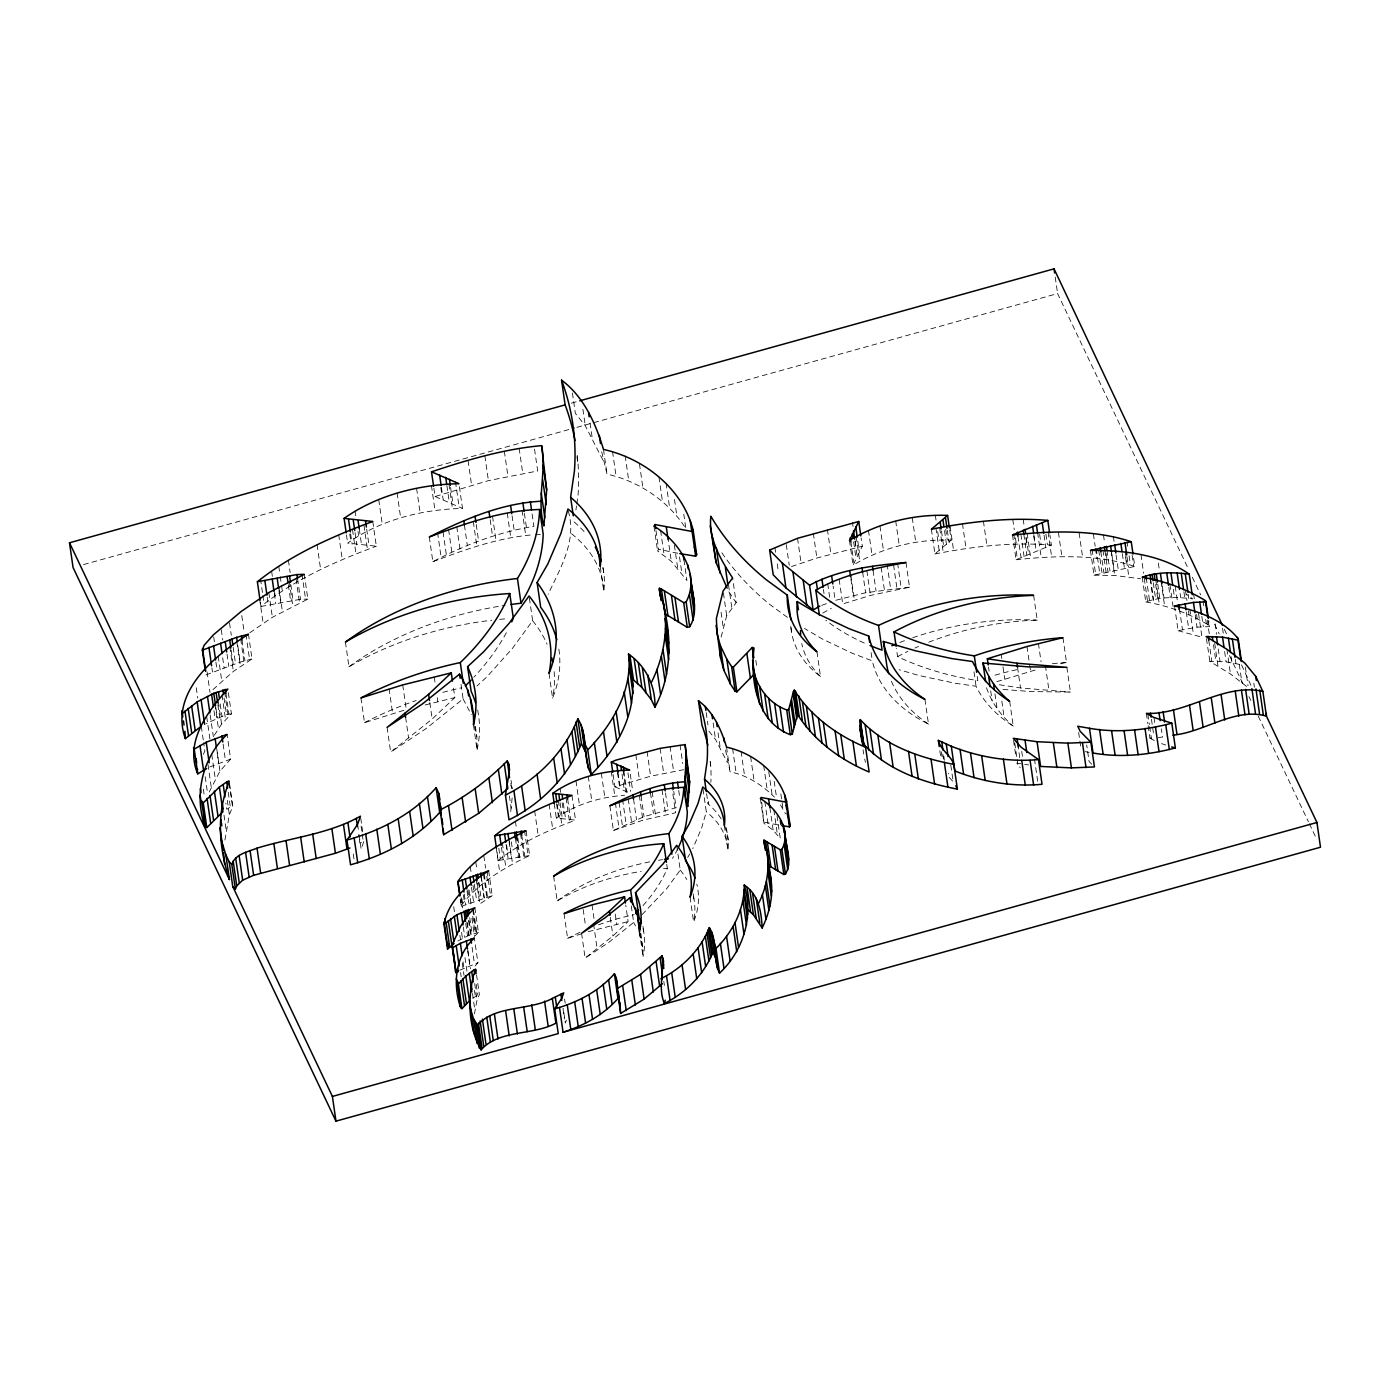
<?xml version="1.0" encoding="UTF-8"?>
<svg xmlns="http://www.w3.org/2000/svg" width="1390" height="1390" viewBox="0 0 1390 1390"><rect width="100%" height="100%" fill="white"/><g stroke="black" fill="none" stroke-linecap="round" stroke-linejoin="round"><path stroke-width="0.75" stroke-dasharray="5 3.75" d="M488.672 870.939L492.234 895.664L461.341 906.367L460.524 899.087M224.902 840.081L229.35 814.662L232.825 806.513L229.559 783.838M474.424 1013.901L477.048 1000.001L479.376 994.545L476.11 971.871M510.721 811.604L512.441 795.167M575.929 509.922L576.52 505.891M576.815 503.892L577.997 495.83A508.566 328.248 -8.2 0 0 576.92 452.688M721.149 818.936A112.069 72.332 -8.2 0 0 708.083 803.924L708.935 798.068M721.132 637.054L726.692 615.683L736.161 602.704L732.6 577.962M568.249 511.034C577.25 540.38 560.153 568.545 548.129 594.347M703.027 789.086L706.294 811.76L701.62 828.058L692.776 848.664M949.683 529.868L951.177 540.171C917.157 538.781 882.285 547.538 853.043 565.174L862.304 546.235L861.105 538M566.373 1020.156L565.348 1023.075L563.263 1008.654M209.212 792.039L219.95 771.103L230.636 759.131L227.074 734.407M203.34 754.336L204.851 751.104L203.67 742.851M461.428 905.272C478.647 882.737 504.24 867.534 529.659 855.562L526.098 830.838M687.668 857.508L689.718 853.981M214.39 735.188L221.583 724.138L231.418 713.869L227.856 689.145M683.949 559.909L686.921 580.516L671.318 561.351L657.557 550.857L658.669 549.311L655.698 528.686M776.993 815.722L780.259 838.379L773.17 830.282L763.944 823.262L761.425 799.545M529.382 598.065L532.648 620.722L512.493 648.296L487.212 676.513L476.996 686M676.687 845.328L680.249 870.071L666.748 888.54L642.128 914.568M931.37 529.225L934.931 553.967L951.177 540.171M474.876 907.74L478.438 932.464L474.511 936.339L471.54 915.732M475.05 965.998L477.917 962.801L474.355 938.059M212.965 689.614L233.381 671.387L252.024 658.947L248.463 634.222M1012.493 534.994L1016.055 559.736L1051.361 545.141L1049.884 534.837M372.763 521.476L376.342 546.218L347.656 543.108C380.721 519.738 422.247 509.348 462.505 508.427L458.943 483.685M571.968 795.41L575.529 820.135L556.313 818.067C576.016 804.011 600.584 797.061 624.614 795.236M387.098 727.37L390.66 752.112L432.186 719.047L454.843 697.589L453.053 685.218M581.559 933.35L585.12 958.092L612.955 935.939L628.124 921.553L625.743 905.064M461.028 684.488L463.096 698.909L426.018 728.638L390.66 752.112M631.286 905.967L633.666 922.439L608.82 942.368L585.12 958.092M260.347 602.339L260.938 606.457C295.062 579.213 335.598 561.265 376.342 546.218M497.029 852.261L498.211 860.497C521.076 842.236 548.233 830.23 575.529 820.135M492.234 895.664L479.741 904.004L476.179 879.279M229.142 782.987L232.408 805.644L226.744 809.31L225.858 803.125M472.774 998.055L479.376 994.545M249.766 632.78L272.388 617.299L307.868 599.09L304.306 574.365M457.866 941.03L469.021 935.244L478.438 932.464M1090.42 550.44L1093.982 575.165L1134.813 566.442L1133.319 556.139M822.776 613.077L831.289 608.368M231.418 713.869L226.448 714.512L206.241 723.512M429.302 536.992L432.863 561.716C464.486 544.949 498.471 532.075 533.899 526.358L531.814 511.937M609.845 805.8L613.407 830.525L644.039 816.642L676.113 807.712L673.733 791.24M1142.233 577.215L1145.794 601.957C1160.615 596.571 1177.278 596.901 1192.794 598.899L1186.191 594.138M459.743 970.22L477.917 962.801M205.911 674.914L240.175 662.092L252.024 658.947M433.889 488.29L435.07 496.525L488.429 480.645L537.687 470.967L534.107 446.225M613.094 774.491L614.884 786.844L650.624 776.211L683.637 769.712M209.786 766.967L230.636 759.131M821.699 605.362L831.307 601.818M432.863 561.716C465.268 549.398 498.68 537.565 533.465 534.75M613.407 830.525L642.892 820.204L675.592 812.75L672.03 788.008M791.466 566.564L816.886 558.016L862.304 546.235M905.967 562.464L909.529 587.206L870.435 595.424L842.705 603.955L839.126 579.23M360.931 697.936L364.51 722.661L404.334 710.168M564.045 913.63L567.606 938.354L580.794 934.028M996.839 681.656L1038.156 669.111M571.377 403.135L577.649 401.397M83.522 564.601L574.73 427.929M576.833 427.338L1057.599 293.568L1188.589 569.414M909.529 587.206L865.605 592.731L835.182 600.428L833.097 586.007M1174.55 605.971L1178.112 630.695L1197.016 627.151L1209.543 626.612L1208.657 620.427M588.283 931.665L628.124 921.553M425.218 704.939L454.843 697.589M1060.379 663.812L1066.53 662.404L1062.968 637.663M260.938 606.457L300.518 599.298L307.868 599.09M498.211 860.497L529.659 855.562M934.931 553.967C973.174 546.478 1012.406 541.787 1051.361 545.141M1016.055 559.736C1055.34 555.618 1097.144 554.002 1134.813 566.442M1239.654 664.42L1226.119 661.866L1209.665 661.293L1230.48 673.994L1248.324 687.755M1148.14 725.754L1149.93 738.125L1154.117 737.777M1158.322 737.447L1162.509 737.1L1161.328 728.864M535.411 534.646L541.249 534.333M1093.982 575.165L1114.693 575.477L1140.617 578.779M1066.86 667.339L1070.422 692.081L1031.224 691.577L1001.286 689.284M999.358 684.766L1020.521 687.946L1070.422 692.081M1145.794 601.957C1167.93 605.693 1189.788 613.633 1208.952 625.344L1209.543 626.612M1009.679 701.359L1013.24 726.101A173.02 111.687 -8.2 0 1 976.075 686.26L955.312 683.289L919.242 675.575L899.052 669.702M1020.747 763.701L1016.82 763.075L1020.243 767.732M1024.673 764.326L1028.617 764.952M677.834 553.272L658.669 549.311M777.966 824.948L764.691 822.202M1085.243 751.66L1089.135 752.337M1178.112 630.695L1201.968 637.193L1198.406 612.469M601.696 451.802L607.048 474.164C638.774 481.131 668.503 500.991 685.878 528.652L683.793 514.231M725.528 750.044L730.097 771.867C747.055 775.151 762.363 785.124 774.456 797.148M1161.623 743.615L1165.724 745.04M924.941 699.379L928.503 724.103A172.899 111.6 -8.2 0 1 872.312 660.841L852.487 653.37L822.394 639.053L804.41 628.419M435.07 496.525L462.505 508.427M614.884 786.844L629.583 792.908M1149.93 738.125L1156.011 741.391M787.4 617.334L770.043 604.65A426 274.959 -8.2 0 1 721.01 551.517M986.518 687.755C991.574 702.749 1001.217 715.902 1013.24 726.101M1091.758 764.222L1089.082 761.494L1086.702 745.005M602.878 460.055L585.277 425.722L575.338 413.334L572.072 390.66M708.865 731.105L715.52 739.411L727.318 762.415M780.502 804.949L785.558 813.932M728.916 591.914L736.161 602.704M633.666 922.439L635.491 925.931M463.096 698.909L471.297 714.477M1192.307 577.232L1200.665 594.851M1214.599 624.197L1219.239 633.979M1229.455 655.489L1244.328 686.799M1248.967 696.581L1250.826 700.491M1258.263 716.145L1308.424 821.785M1309.345 823.731L1316.782 839.386M510.808 785.628L512.232 788.634L511.051 780.398M1224.329 629.27L1227.109 635.143M1241.531 664.872L1251.208 685.913M639.157 932.881L642.875 947.719L643.014 956.459L639.452 931.734M474.529 726.014L476.839 736.63L477.048 749.697L473.486 724.955M864.736 759.044L865.449 762.38M1253.815 683.116L1254.406 687.233M1245.353 667.148L1248.029 685.687M1239.272 664.298L1241.948 682.837M1235.31 659.399L1235.901 663.517M1231.088 656.671L1231.974 662.856M1226.918 649.269L1230.48 673.994M1222.54 628.211L1223.426 634.396M1224.625 651.562L1226.119 661.866M1215.19 623.936L1216.684 634.24M1218.248 648.974L1220.02 661.327M1214.686 643.153L1217.953 665.827M1213.487 644.821L1215.868 661.31M1208.362 621.226L1208.952 625.344M1207.284 620.096L1209.37 634.518M1203.045 600.775L1203.931 606.961M1205.703 619.332L1206.312 623.45M1208.779 640.495L1211.75 661.119M1206.398 638.635L1209.995 662.022M1201.811 616.343L1203.306 626.647M1193.576 593.843L1194.479 600.028M1196.547 614.449L1197.138 618.567M1195.226 614.78L1197.016 627.151M1188.189 594.295L1188.798 598.412M1189.823 609.254L1193.385 633.979M1185.461 590.194L1186.938 600.497M1188.433 610.801L1189.023 614.919M1183.898 591.775L1184.784 597.943M1186.278 611.895L1188.659 628.384M1180.11 593.513L1180.701 597.63M1179.467 608.889L1182.438 629.496M1175.228 586.25L1177.608 602.739M1177.903 604.806L1178.79 610.975M1173.299 589.273L1174.498 597.509M1169.928 584.478L1173.49 609.22M1168.834 587.31L1170.311 597.613M1162.248 585.902L1164.021 598.273M1158.339 563.072L1159.538 571.307M1161.084 581.541L1164.646 606.266M1157.748 584.113L1159.833 598.534M1155.768 579.769L1159.33 604.494M1155.663 584.391L1157.748 598.829M1153.3 582.757L1155.681 599.246M1150.642 579.057L1153.613 599.663M1150.051 578.535L1153.613 603.26M1146.246 577.701L1149.808 602.426M1140.964 554.697L1143.64 573.253M1144.265 578.362L1147.532 601.036M1132.103 555.131L1133.58 565.435M1153.978 717.483L1154.864 723.669M1126.995 541.37L1127.881 547.538M1129.08 555.792L1130.261 564.027M1151.459 719.238L1153.822 735.727M1127.047 556.956L1128.524 567.259M1125.292 552.108L1128.854 576.833M1125.553 557.025L1126.456 563.211M1147.879 714.217L1149.374 724.52M1149.669 726.57L1151.459 738.941M1146.368 713.4L1147.845 723.703M1122.321 553.672L1124.406 568.093M1113.355 536.401L1114.259 542.587M1116.031 554.94L1118.272 569.518M1111.774 553.898L1114.155 570.386M1111.131 550.753L1114.693 575.477M1107.013 550.423L1109.985 571.029M1103.469 534.942L1104.65 543.195M1106.145 553.498L1107.031 559.683M1104.946 550.84L1107.917 571.464M1102.93 550.249L1106.492 574.991M1100.828 551.691L1103.799 572.315M1098.76 550.318L1102.322 575.043M1096.206 548.702L1099.768 573.427M1093.374 533.934L1095.164 546.305M1095.459 548.355L1096.936 558.658M1055.219 277.079L1057.599 293.568M1092.071 549.45L1095.633 574.174M1079.109 532.839L1082.671 557.564M1058.416 532.335L1061.977 557.06M1078.657 732.443L1080.742 746.864M1048.077 532.075L1051.639 556.817M1045.906 534.299L1047.382 544.602M1044.029 535.15L1045.801 547.521M1039.65 534.385L1041.127 544.706M1037.6 532.492L1041.162 557.216M1033.812 534.542L1036.176 551.031M1033.778 536.14L1034.959 544.394M1027.123 533.343L1030.685 558.068M1045.402 665.636L1048.964 690.361M1026.254 537.565L1028.617 554.054M1023.179 519.235L1024.378 527.488M1025.855 537.791L1026.741 543.976M1033.639 595.372L1037.218 620.114A215.624 139.174 -8.2 0 0 927.634 642.649M1023.822 534.264L1026.793 554.871M1038.399 643.327L1041.075 661.866M1020.885 534.42L1024.447 559.145M1017.949 536.227L1020.92 556.834M1012.754 519.356L1014.248 529.659M1015.43 537.895L1016.333 544.081M1013.744 533.795L1017.306 558.519M1026.984 646.506L1029.365 662.978M1029.66 665.045L1030.546 671.231M1034.473 758.975L1037.739 781.649M1017.549 667.339L1020.521 687.946M1021.737 751.382L1022.623 757.567M1017.793 744.067L1019.878 758.488M983.408 521.163L986.969 545.905M1014.752 742.92L1016.837 757.341M1017.132 759.409L1018.019 765.595M1001.217 654.464L1001.808 658.582M1002.989 666.835L1004.779 679.206M1013.553 740.401L1015.934 756.89M1001.825 701.133L1004.188 717.622M994.945 693.871L997.03 708.309M988.516 667.009L989.124 671.127M990.705 690.813L992.199 701.116M962.471 523.613L966.033 548.355M977.274 676.478L977.865 680.596A261.303 168.659 -8.2 0 1 897.593 656.636L896.394 648.4M974.008 671.822L976.075 686.26M950.065 526.063L953.627 550.788M947.32 530.355L949.109 542.726M945.739 529.26L947.216 539.563M944.505 530.702L946.59 545.123M941.447 530.928L943.827 547.417M939.727 528.096L943.306 552.82M935.296 515.099L936.182 521.285M937.677 531.588L938.858 539.824M935.922 527.905L939.188 550.579M950.812 765.264L953.193 781.753L949.144 777.288L948.553 773.153M912.24 517.723L915.802 542.447M943.81 756.108L944.401 760.243M942.768 754.127L943.671 760.313M941.291 751.695L942.472 759.93M939.814 750.67L941.013 758.905M895.681 520.885L899.26 545.61M897.575 563.037L901.137 587.761M893.544 564.827L897.106 589.568M887.098 564.184L890.66 588.908M879.957 526.011L883.519 550.735M881.121 567.207L884.7 591.932M868.455 530.302L872.017 555.044M873.076 570.456L876.048 591.063M866.874 570.699L870.435 595.424M862.634 572.124L865.605 592.731M857.821 541.301L859.315 551.622M856.171 536.575L859.732 561.299M852.47 522.397L853.06 526.515M855.145 540.936L856.032 547.121M871.113 652.588L872.312 660.841M854.989 541.214L857.074 555.635M853.634 541.891L856.014 558.38M850.871 541.805L853.842 562.429M849.481 540.449L853.043 565.174M850.802 575.165L854.364 599.907M850.889 578.918L853.269 595.407M863.068 749.87L863.659 753.988M827.38 529.364L830.942 554.106M827.71 583.644L829.795 598.065M823.419 589.447L824.009 593.582M813.306 533.291L816.886 558.016M816.938 651.788L820.5 676.53A140.112 90.437 -8.2 0 1 790.91 626.23M797.513 538.295L801.074 563.019M786.271 544.602L789.242 565.209M790.719 626.317L791.605 632.502M774.89 547.347L775.776 553.533M777.253 563.836L778.452 572.072M780.85 793.951L782.918 808.372M774.195 781.284L776.576 797.773M755.83 660.372L757.011 668.625M768.774 771.798L772.041 794.472M773.848 809.918L777.41 834.643M763.701 765.629L767.263 790.371M769.904 807.607L773.17 830.282M764.813 801.457L768.375 826.181M760.382 798.52L763.944 823.262M728.534 585.068L731.8 607.743M750.617 756.733L754.179 781.458M723.426 593.009L726.692 615.683M721.062 612.26L723.13 626.682M741.061 751.382L744.623 776.106M732.6 748.515L736.161 773.257M726.536 747.142L730.097 771.867M718.039 732.825L720.124 747.264M713.139 722.922L715.52 739.411M726.397 827.762L728.169 840.133M724.364 825.556L727.926 850.298A109.497 70.664 -8.2 0 0 706.294 811.76M706.19 712.549L707.979 724.92M674.48 499.427L676.843 515.916M710.116 761.564L710.707 765.682M679.519 556.956L681.899 573.445M666.088 483.164L669.65 507.906M674.393 545.21L677.66 567.867M706.589 793.62L708.083 803.924M667.756 536.61L671.318 561.351M658.947 477.048L662.509 501.773M660.597 530.511L664.159 555.236M653.995 526.132L657.557 550.857M639.435 463.756L642.997 488.481M680.058 744.988L682.733 763.544M678.72 790.354L679.606 796.522M693.245 893.961L694.131 900.147M670.032 746.395L673.594 771.137M690.066 897.193L693.627 921.935A138.288 89.255 -8.2 0 0 696.842 884.162M625.153 455.764L628.714 480.488M660.111 748.341L663.673 773.066M665.497 792.926L667.878 809.414M662.057 789.798L665.619 814.523M612.521 451.507L616.083 476.231M666.731 864.285L667.322 868.403A209.004 134.9 -8.2 0 1 642.684 905.933M603.486 449.439L607.048 474.164M647.062 751.469L650.624 776.211M652.188 791.9L655.75 816.625M650.433 792.821L653.404 813.445M590.055 423.012L592.14 437.433M635.821 754.614L639.383 779.338M641.085 796.036L644.039 816.642M639.331 795.48L642.892 820.204M582.897 409.233L585.277 425.722M663.795 981.323L664.385 985.44M602.965 567.798L604.164 576.051M630.295 774.213L632.659 790.702M600.237 566.495L603.799 591.219A167.269 107.968 -8.2 0 0 602.913 567.537M633.562 799.128L636.516 819.735M627.95 772.84L630.626 791.379M628.245 798.937L631.807 823.662M623.919 771.207L626.89 791.814M622.998 770.338L626.264 793.012M576.92 456.684L578.101 464.92M622.025 774.074L624.388 790.562M642.962 926.418L643.848 932.603M622.564 799.424L626.125 824.166M617.942 772.475L620.322 788.964M617.525 772.562L619.315 784.916M640.79 933.281L642.875 947.719M640.112 933.003L641.016 939.188M619.036 802.36L622.598 827.102M611.253 771.328L614.814 796.07M615.37 802.847L618.932 827.589M601.331 773.222L604.893 797.947M615.249 914.081L616.743 924.385M610.279 917.383L612.955 935.939M588.248 776.263L591.81 800.988M575.964 780.832L579.526 805.557M592.018 904.89L594.103 919.329M593.565 923.864L597.127 948.606M519.148 448.345L522.709 473.069M567.676 799.128L570.647 819.735M549.033 673.42L552.595 698.145A206.415 133.232 -8.2 0 0 558.276 645.846M583.192 909.494L585.555 925.983M566.077 797.999L569.639 822.724M524.395 513.257L526.462 527.679M522.119 510.443L525.681 535.185M563.315 803.125L565.678 819.614M560.066 788.286L560.674 792.404M562.151 802.708L563.645 813.011M560.083 802.812L562.446 819.301M558.38 800.814L561.942 825.538M557.216 804.393L559.301 818.814M556.556 803.768L558.328 816.139M504.344 451.229L507.906 475.953M554.228 803.629L556.313 818.067M512.076 515.777L514.161 530.198M507.246 513.101L510.808 537.843M549.137 804.184L552.699 828.927M553.637 876.169L557.199 900.911A172.464 111.322 -8.2 0 1 641.138 871.374M564.601 999.028L565.191 1003.163M484.867 455.92L488.429 480.645M492.512 516.246L496.074 540.971M534.646 810.926L538.208 835.651M562.985 1008.723L564.479 1019.026M490.184 519.721L492.564 536.21M524.516 830.595L528.078 855.319M468.065 460.594L471.627 485.319M521.754 835.095L524.725 855.701M476.231 524.516L478.594 541.005M520.555 833.774L524.117 858.516M473.312 521.58L476.874 546.305M510.895 783.23L511.798 789.416M515.429 821.351L516.611 829.587M517.81 837.84L518.991 846.076M516.837 836.189L519.808 856.813M516.02 835.581L519.582 860.306M509.383 795.949L511.173 808.32M515.464 838.483L518.14 857.022M511.346 841.871L512.528 850.107M464.399 525.003L467.37 545.61M509.018 839.178L512.58 863.902M509.105 841.662L511.485 858.151M455.451 481.635L459.013 506.377M506.586 845.346L507.767 853.599M506.082 844.286L508.149 858.707M456.771 526.741L460.333 551.482M502.329 843.035L505.891 867.76M450.603 487.456L452.984 503.945M448.953 484.068L452.514 508.792M501.443 847.414L503.232 859.784M446.885 485.579L449.265 502.068M498.819 848.3L500.296 858.62M477.726 709.96L478.316 714.078A206.554 133.318 -8.2 0 1 477.048 749.697M496.143 847.257L499.705 871.982M448.588 529.555L451.854 552.212M441.394 487.317L443.184 499.688M475.363 726.31L476.839 736.63M440.804 487.473L441.69 493.659M443.045 531.866L446.607 556.608M431.421 485.544L434.983 510.286M487.004 870.974L490.566 895.716M437.555 532.596L441.117 557.321M483.79 855.701L485.579 868.072M486.761 876.308L487.351 880.443M484.241 874.206L487.508 896.88M483.477 874.136L487.039 898.878M481.322 877.159L484.293 897.784M480.87 875.752L484.432 900.477M478.82 882.389L481.201 898.878M475.78 861.991L476.978 870.227M478.751 882.598L479.359 886.716M477.274 882.945L479.654 899.417M474.285 884.179L476.666 900.668M416.583 488.359L420.162 513.084M470.272 866.578L471.158 872.764M472.947 885.117L473.834 891.303M471.471 887.324L473.556 901.763M473.486 909.911L476.753 932.586M472.739 909.599L476.301 934.341M469.003 889.791L471.088 904.212M472.722 916.41L475.102 932.898M467.857 889.895L468.743 896.081M467.057 890.921L468.847 903.292M469.733 917.643L472.114 934.132M434.271 677.069L435.47 685.322M437.242 697.676L437.833 701.811M469.177 920.806L471.557 937.294M468.482 920.267L470.567 934.688M472.079 947.268L474.459 963.756M464.26 894.1L465.754 904.404M463.409 894.917L464.295 901.102M476.214 984.363L477.691 994.667M467.231 922.873L469.021 935.244M466.814 921.918L468.882 936.339M474.685 983.512L477.048 1000.001M465.754 923.516L467.544 935.887M461.932 898.982L462.522 903.1M461.132 897.558L462.627 907.861M474.407 990.236L475.31 996.404M467.787 950.204L470.463 968.743M460.455 900.181L461.341 906.367M467.805 951.09L469.889 965.529M463.304 927.06L464.851 937.503M472.478 993.45L474.859 1009.939M429.805 702.558L432.186 719.047M461.584 932.429L462.488 938.615M464.972 957.606L467.057 972.044M397.071 492.911L400.633 517.636M459.899 935.331L460.49 939.449M463.044 961.863L463.947 968.048M462.245 963.027L464.017 975.38M453.696 906.749L454.582 912.935M460.559 972.6L461.167 976.736M378.74 499.722L382.302 524.464M402.718 684.905L406.28 709.63M405.619 717.344L408.591 737.951M366.682 529.121L369.062 545.61M389.078 688.693L392.64 713.435M363.971 525.351L367.551 550.075M359.263 528.947L361.643 545.436M355.023 510.842L355.91 517.028M357.995 531.449L358.585 535.584M355.041 532.596L356.813 544.967M352.487 529.555L356.048 554.28M350.628 533.934L352.104 544.237M349.776 534.073L350.68 540.241M346.475 534.872L347.656 543.108M338.691 534.594L342.253 559.319M345.415 642.041L348.977 666.766A257.411 166.14 -8.2 0 1 491.799 620.218M360.757 818.241L362.825 832.662M361.07 826.06L361.956 832.245M362.251 834.313L363.45 842.549M357.578 824.374L358.759 832.627M359.072 834.678L361.139 849.116L364.024 840.915L359.836 843.052L358.655 834.817M317.059 544.637L320.638 569.379M353.269 854.016L354.155 860.202M301.96 574L305.522 598.725M297.547 578.692L300.518 599.298M296.053 578.761L299.615 603.486M288.39 560.205L290.163 572.558M290.805 584.46L293.168 600.949M289.259 581.437L292.821 606.162M288.303 584.773L290.684 601.262M278.747 566.216L279.929 574.452M280.224 576.52L282.309 590.941M278.817 586.806L282.379 611.53M278.973 590.576L280.745 602.947M271.641 571.412L272.527 577.597M274.612 592.036L275.203 596.154M274.299 593.478L275.776 603.781M268.826 592.574L272.388 617.299M267.228 597.144L268.426 605.38M260.486 578.9L262.571 593.339M262.866 595.389L264.048 603.642M259.617 598.882L263.179 623.606M245.96 634.274L249.522 659.016M241.773 615.596L244.154 632.085M241.999 640.147L244.97 660.754M240.696 639L244.258 663.725M237.794 645.603L240.175 662.092M236.821 641.398L240.383 666.123M233.172 647.236L235.553 663.725M229.524 622.911L231.296 635.282M231.157 650.12L233.242 664.559M229.819 646.645L233.381 671.387M227.004 654.047L228.777 666.418M221.288 629.757L222.782 640.06M222.661 657.731L224.138 668.034M225.945 693.436L228.916 714.043M224.659 691.925L228.238 716.649M218.213 656.202L221.775 680.944M224.068 698.023L226.448 714.512M213.695 636.898L214.581 643.084M222 694.913L225.58 719.655M215.902 662.074L217.101 670.327M220.193 704L221.983 716.354M218.317 701.481L221.583 724.138M217.883 704.817L219.672 717.188M223.112 744.084L225.475 760.573M211.888 667.878L212.496 671.995M228.238 792.283L230.306 806.704M215.884 707.701L217.361 718.005M214.929 704.139L218.508 728.881M227.282 800.24L229.35 814.662M213.973 710.742L215.155 718.978M207.058 671.909L210.029 692.515M216.684 748.428L219.95 771.103M217.188 752.911L218.664 763.214M210.168 714.999L213.365 736.752M223.998 815.079L226.084 829.5M206.71 716.754L209.977 739.428M211.749 754.353L215.311 779.078M207.979 764.483L211.245 787.157M196.251 687.702L197.727 698.006M201.289 726.362L203.374 740.783M205.181 776.767L207.562 793.256M203.34 789.103L204.226 795.289M928.503 724.103A176.165 113.702 -8.2 0 1 890.625 679.276M820.5 676.53A136.898 88.352 -8.2 0 1 801.752 643.553M864.267 643.031A234.736 151.51 -8.2 0 1 825.851 620.288M899.834 642.475A219.342 141.572 -8.2 0 1 905.324 640.39M912.744 637.732A219.342 141.572 -8.2 0 1 1037.218 620.114M897.593 656.636A215.624 139.174 -8.2 0 1 907.861 651.371M914.915 648.053A215.624 139.174 -8.2 0 1 918.512 646.454M994.962 675.193A230.427 148.73 -8.2 0 1 1020.382 668.903M1052.404 663.725A230.427 148.73 -8.2 0 1 1066.53 662.404M574.174 521.997A167.269 107.968 -8.2 0 1 586.146 533.968M571.516 533.708A163.412 105.484 -8.2 0 1 597.735 566.182M598.603 568.18A163.412 105.484 -8.2 0 1 603.799 591.219M554.124 671.631A210.307 135.734 -8.2 0 1 552.595 698.145M532.648 620.722A210.307 135.734 -8.2 0 1 547.052 644.196M364.51 722.661A275.081 177.555 -8.2 0 1 416.149 700.525M442.802 692.376A275.081 177.555 -8.2 0 1 461.741 687.755M506.36 632.693A311.933 201.341 -8.2 0 1 473.868 677.191M499.636 619.367A257.411 166.14 -8.2 0 1 507.454 618.672M348.977 666.766A261.841 169.007 -8.2 0 1 505.057 605.328M693.454 896.602A140.894 90.941 -8.2 0 1 693.627 921.935M680.249 870.071A140.894 90.941 -8.2 0 1 686.782 879.54M643.049 928.728A138.392 89.325 -8.2 0 1 643.014 956.459M710.377 761.581A340.741 219.933 -8.2 0 1 710.881 782.222M724.885 826.372A112.069 72.332 -8.2 0 1 727.926 850.298M567.606 938.354A184.314 118.967 -8.2 0 1 579.943 932.343M598.551 924.802A184.314 118.967 -8.2 0 1 634.17 914.672M663.569 868.68A172.464 111.322 -8.2 0 1 667.322 868.403M557.199 900.911A175.435 113.233 -8.2 0 1 652.466 861.331M658.443 860.271A175.435 113.233 -8.2 0 1 662.439 859.645M677.712 848.89A187.754 121.191 -8.2 0 1 672.465 858.342"/><path stroke-width="1.5" d="M861.887 741.617L860.097 729.264L860.271 719.655C884.196 745.613 919.919 757.898 953.818 764.396L957.38 789.12C923.481 782.639 887.758 770.355 863.833 744.38L860.271 719.655M660.094 596.084L659.399 588.265L661.432 589.047L664.993 613.772L687.286 627.376L689.683 626.716L686.121 601.974C701.203 573.601 678.355 540.901 653.995 526.132L655.107 524.569L692.098 531.484L693.089 529.885C682.438 488.411 644.074 458.474 603.486 449.439C595.754 423.585 583.817 396.671 561.56 380.148A508.566 328.248 -8.2 0 1 574.418 471.106L570.612 497.272L573.288 515.829M689.683 626.716C699.691 610.905 691.282 591.219 690.257 574.279M767.575 864.875L783.873 874.519L785.472 874.067L781.91 849.342C792.022 830.334 776.697 808.407 760.382 798.52L761.129 797.478L785.906 802.1L786.566 801.04C779.443 773.257 753.745 753.189 726.536 747.142C721.358 729.802 713.365 711.784 698.44 700.716A340.741 219.933 -8.2 0 1 707.076 761.651L704.522 779.182L706.294 791.553M785.472 874.067C793.151 860.81 784.881 844.755 784.69 830.786M541.631 445.634L546.67 489.853L543.89 526.011C536.401 499.427 546.67 472.513 541.631 445.634C503.962 448.987 467.179 459.951 431.508 471.801L433.593 486.222M685.096 744.588L689.649 782.379L687.789 806.6C681.361 786.08 688.085 765.369 685.096 744.588L660.111 748.341L615.753 760.191L611.322 762.12L612.799 772.423M654.916 707.18L651.337 699.639L641.867 687.442L632.103 678.754C636.516 714.721 615.683 749.697 591.289 774.595L587.727 749.87C612.121 724.972 632.954 689.996 628.541 654.03C645.933 666.279 655.593 685.861 654.916 707.18C674.133 671.057 671.561 627.689 659.19 589.899M744.258 885.048C754.04 916.392 743.146 951.021 719.551 973.156L715.989 948.432C732.895 931.891 744.519 908.973 744.258 885.048C758.836 894.552 761.303 911.962 762.172 927.981C770.494 910.867 774.751 890.486 769.243 871.93M221.045 839.16L225.84 854.798L229.419 879.54C218.925 848.282 216.11 812.681 229.263 781.788L228.846 780.919L226.744 781.979L219.394 787.035L222.956 811.76L206.815 827.623L204.434 824.809C193.992 793.151 203.027 757.22 227.074 734.407L206.224 742.243L194.218 749.123L197.78 773.848L206.658 768.601M225.84 854.798L229.194 861.852L232.756 886.577L332.401 1096.432L558.241 1033.587L554.68 1008.862L561.786 998.35L563.715 992.86L552.334 998.437L555.896 1023.162C533.152 1035.585 498.68 1029.625 481.079 1049.902C468.395 1028.2 467.648 999.48 473.486 975.259C480.523 962.766 469.229 974.043 465.841 976.041L469.403 1000.783L461.949 1008.688L460.351 1006.794C452.584 983.303 455.468 955.382 474.355 938.059L460.368 943.323L452.341 947.928L455.903 972.652L458.457 971.037M459.951 1000.626L460.351 1006.794M754.475 673.785L736.909 691.855L735.154 691.247L730.41 684.036L723.825 670.136L720.263 645.412L717.101 633.51L716.371 618.533L723.13 590.941L732.6 577.962C720.802 559.788 708.327 538.712 710.829 516.211A426 274.959 -8.2 0 0 766.481 579.908L787.313 595.146A140.112 90.437 -8.2 0 0 816.938 651.788A136.898 88.352 -8.2 0 1 797.252 601.575L818.832 614.328L848.925 628.628L868.75 636.099A172.899 111.6 -8.2 0 0 924.941 699.379A176.165 113.702 -8.2 0 1 883.362 641.45L915.68 650.85L951.733 658.565L972.514 661.518A173.02 111.687 -8.2 0 0 1009.679 701.359C997.638 691.16 988.012 678.025 982.956 663.013L1027.662 666.835L1066.86 667.339L1016.959 663.221L987.334 658.756L988.221 664.941M794.246 690.135L797.808 714.86C814.384 740.992 840.724 760.052 869.15 772.023L865.588 747.299C837.162 735.327 810.822 716.25 794.246 690.135L793.481 691.473L797.043 716.197L792.3 734.111L790.284 734.684C756.49 722.105 750.044 679.432 754.058 648.018L752.251 647.462L733.347 667.13L736.909 691.855M197.78 773.848L197.067 772.336C185.096 740.87 207.961 710.985 227.856 689.145L213.799 693.28L197.154 701.915L200.716 726.64L185.339 738.646C169.128 692.811 214.13 655.854 248.463 634.222L236.613 637.367L202.349 650.19L205.32 670.797M185.339 738.646L184.922 731.244M454.13 943.549L447.563 949.075L444.001 924.333C448.171 900.511 469.073 883.136 488.672 870.939L457.779 881.642L459.864 896.064M447.563 949.075L448.431 943.549M651.354 682.438C663.517 658.321 668.416 630.643 663.742 603.938M758.61 903.257C768.653 883.936 770.911 860.636 764.014 840.151L780.294 849.794L781.91 849.342M202.349 650.19L204.104 645.308L213.4 634.83L241.182 611.478L268.826 592.574L304.306 574.365L296.956 574.574L257.376 581.732L260.052 600.272M457.779 881.642C473.521 858.03 500.748 843.122 526.098 830.838L494.649 835.772L496.439 848.143M792.3 734.111L788.738 709.386L793.481 691.473M504.275 763.77L507.836 788.512L478.699 813.341L443.653 834.712L440.091 809.97C464.886 797.339 487.716 780.746 507.246 760.886L508.671 763.909L508.966 773.691L505.439 795.115L509.001 819.839C541.005 804.028 568.006 776.767 581.402 743.511L577.84 718.786C564.444 752.025 537.443 779.303 505.439 795.115M660.841 978.734C682.299 968.135 700.386 949.874 709.352 927.599L712.931 952.324C703.948 974.598 685.861 992.877 664.42 1003.476C657.626 987.699 664.559 971.384 662.057 955.816L640.547 974.39L617.073 988.69L620.635 1013.432L644.109 999.115L662.3 983.755M197.067 772.336L197.571 769.035M455.903 972.652L452.202 944.696L460.698 926.244L468.291 914.62L474.876 907.74L456.928 914.724L444.001 924.333M455.416 971.645L455.764 969.438M1208.362 618.376L1205.981 601.887L1193.454 602.409L1174.55 605.971C1197.728 610.714 1223.044 619.714 1238.195 638.757L1237.969 640.147L1222.54 637.141L1206.103 636.568L1226.918 649.269L1244.762 663.03L1255.726 676.374L1262.867 691.403L1266.429 716.128L1316.938 822.48L1320.5 847.222L335.963 1121.157L73.062 567.52L69.5 542.778L565.122 404.872L561.56 380.148M664.42 1003.476L665.254 1000.157M819.805 606.092L813.133 609.984L785.941 587.901L773.205 574.782L769.643 550.058L797.513 538.295L858.742 521.511L849.481 540.449C878.706 522.796 913.595 514.057 947.598 515.429L949.387 527.8M232.756 886.577L235.379 889.148L231.8 864.424C235.379 853.894 247.959 851.879 257.028 848.161C291.413 837.527 328.7 834.139 360.444 816.173L357.578 824.374L346.979 840.064L350.541 864.789C384.144 855.406 416.34 838.917 439.674 812.438L436.113 787.696C412.778 814.193 380.582 830.664 346.979 840.064M235.379 889.148L236.752 885.882L242.659 880.165L253.623 875.318L335.424 853.269L349.985 847.987M481.079 1049.902L477.517 1025.177C495.118 1004.901 529.573 1010.86 552.334 998.437M797.043 716.197L797.808 714.86M452.462 681.1L451.264 672.864L428.624 694.322L387.098 727.37L422.456 703.913L459.534 674.185C468.986 689.284 474.372 707.058 473.486 724.955A206.554 133.318 -8.2 0 0 467.596 666.696L483.651 651.788L508.914 623.571L529.069 595.997A210.307 135.734 -8.2 0 1 549.033 673.42A206.415 133.232 -8.2 0 0 537.113 582.532L547.764 564.079L560.969 533.308L567.954 508.983A163.412 105.484 -8.2 0 1 600.237 566.495A167.269 107.968 -8.2 0 0 570.612 497.272M625.448 903.014L624.562 896.828L609.393 911.215L581.559 933.35L605.258 917.643L630.104 897.714L637.454 914.446L639.452 931.734A138.392 89.325 -8.2 0 0 635.508 892.693L663.186 863.798L676.687 845.328A140.894 90.941 -8.2 0 1 690.066 897.193A138.288 89.255 -8.2 0 0 682.073 836.311L689.214 823.94L698.058 803.333L702.732 787.035A109.497 70.664 -8.2 0 1 724.364 825.556A112.069 72.332 -8.2 0 0 704.522 779.182M679.814 553.602L695.66 556.209L696.651 554.627L693.089 529.885M781.805 825.573L789.468 826.841L790.145 825.764L786.566 801.04M1049.589 532.77L1047.799 520.399C1008.845 517.063 969.612 521.754 931.37 529.225L947.598 515.429M206.815 827.623L203.253 802.899L219.394 787.035M461.949 1008.688L458.387 983.946L465.841 976.041M554.68 1008.862C577.197 1002.555 598.76 991.522 614.397 973.765L616.326 977.813L617.073 988.69M559.51 1007.507L563.072 1032.249C583.8 1025.594 603.451 1015.03 617.959 998.506L614.397 973.765M346.18 532.804L344.094 518.383C377.159 495.014 418.685 484.606 458.943 483.685L431.508 471.801M554.228 803.629L552.751 793.325C574.904 777.67 602.721 770.703 629.705 770.095L611.322 762.12M257.376 581.732C291.5 554.471 332.036 536.54 372.763 521.476L344.094 518.383M494.649 835.772C517.514 817.511 544.672 805.488 571.968 795.41L552.751 793.325M181.777 713.921L197.154 701.915M769.643 550.058L782.379 563.176L809.571 585.242C838.9 569.414 873.215 565.504 905.967 562.464C875.161 568.371 843.226 574.209 815.808 590.229L819.37 614.971M1047.799 520.399L1012.493 534.994C1051.778 530.893 1093.582 529.26 1131.234 541.7L1133.024 554.071M540.328 501.269C501.147 503.423 463.913 519.426 429.302 536.992C464.712 523.578 501.39 510.547 539.615 509.487L543.195 534.229A280.241 180.874 -8.2 0 1 521.007 603.225A261.841 169.007 -8.2 0 0 511.034 604.476M684.228 781.858C657.974 783.317 633.023 794.038 609.845 805.8C633.562 796.818 658.148 788.078 683.758 787.383L687.32 812.107A187.754 121.191 -8.2 0 1 678.615 846.979M1192.203 594.764L1189.232 574.157C1173.716 572.176 1157.053 571.846 1142.233 577.215C1164.368 580.951 1186.226 588.908 1205.391 600.619L1205.981 601.887M939.223 746.552L938.337 740.366L951.281 746.239L954.843 770.964C982.313 781.892 1012.528 787.001 1042.031 784.29L1038.469 759.566L1021.146 747.264L1013.258 738.333L1037.044 741.721L1040.606 766.446L1071.429 767.888L1094.434 766.933L1090.872 742.208L1080.169 731.314L1077.771 726.258L1089.482 728.291L1093.044 753.015C1120.444 757.898 1148.627 755.031 1175.367 747.924L1171.805 723.182L1153.978 717.483L1146.368 713.4C1186.4 714.912 1223.6 682.473 1262.867 691.403M1172.865 735.171C1203.948 732.374 1234.963 707.058 1266.429 716.128L1266.307 713.4M987.334 658.756L1026.984 646.506L1062.968 637.663A230.427 148.73 -8.2 0 0 974.303 655.872A261.303 168.659 -8.2 0 1 894.031 631.911L896.098 646.333M579.734 400.807L1054.037 268.843L1222.47 625.361M661.432 589.047L683.724 602.652L686.121 601.974M1131.234 541.7L1090.42 550.44C1124.232 550.162 1160.911 554.367 1189.232 574.157M753.102 667.217C755.726 685.982 768.74 703.462 786.723 709.943L788.738 709.386M1089.482 728.291C1116.882 733.155 1145.065 730.289 1171.805 723.182M563.072 1032.249L1316.938 822.48M451.264 672.864L402.718 684.905L360.931 697.936A275.081 177.555 -8.2 0 1 460.299 662.561A311.933 201.341 -8.2 0 0 509.765 593.53L513.327 618.255A311.933 201.341 -8.2 0 1 511.728 621.886M624.562 896.828L592.018 904.89L564.045 913.63A184.314 118.967 -8.2 0 1 630.608 889.93A209.004 134.9 -8.2 0 0 663.76 843.678L666.436 862.234M951.281 746.239C978.751 757.15 1008.966 762.276 1038.469 759.566M1037.044 741.721L1067.868 743.146L1090.872 742.208M1171.666 746.934L1175.367 747.924M720.263 645.412L726.848 659.294L731.592 666.522L733.347 667.13M456.268 978.838L458.387 983.946M200.073 795.254L200.872 800.067L203.253 802.899M746.899 908.938L753.432 914.759L762.172 927.981M470.307 1008.254L473.521 1018.731L477.517 1025.177M229.194 861.852L231.8 864.424M709.352 927.599C717.692 941.204 712.445 959.152 719.551 973.156M712.931 952.324L715.833 958.37L717.622 969.108M577.84 718.786C588.648 735.345 582.149 757.481 591.289 774.595M581.402 743.511L585.746 752.529L588.422 768.566M953.818 764.396C950.656 755.1 940.613 750.166 938.337 740.366M955.781 785.75L957.38 789.12M865.588 747.299L862.599 740.992L860.097 729.264M710.203 525.837L716.093 562.62L727.109 588.126M715.989 948.432L713.087 937.92M587.727 749.87L584.86 743.841L583.4 734.198M617.959 998.506L619.245 1001.2M436.113 787.696L438.979 793.725L439.865 799.91M439.674 812.438L441.099 815.443M451.854 946.903L452.341 947.928M193.505 747.611L194.218 749.123M69.5 542.778L229.419 879.54M788.686 821.056L790.145 825.764M694.34 547.104L696.651 554.627M788.252 855.51L785.906 845.068M691.734 591.462L693.818 599.02M716.111 625.396L720.663 658.252L723.825 670.136M203.652 819.978L204.434 824.809M667.322 628.662L668.243 635.108M1259.705 689.874L1263.267 714.599M1255.726 676.374L1256.334 680.492M1255.952 688.953L1259.514 713.678M1251.886 688.623L1255.448 713.365M1245.596 689.388L1249.158 714.113M1238.195 638.757L1241.461 661.432M1237.517 637.35L1240.94 660.754M1241.426 690.031L1244.988 714.773M1232.339 638.792L1234.998 657.331M1228.413 638.132L1230.498 652.553M1235.258 691.351L1238.82 716.076M1222.54 637.141L1224.034 647.445M1216.458 636.603L1217.657 644.838M1221.185 695.261L1224.746 720.003M1212.306 636.585L1212.897 640.703M1205.391 600.619L1207.771 617.108M1208.188 636.377L1208.779 640.495M1199.744 601.922L1201.516 614.276M1211.35 698.458L1214.912 723.182M1193.454 602.409L1194.931 612.712M1185.236 573.688L1187.894 592.244M1181.222 573.219L1183.602 589.707M1199.535 702.28L1203.097 727.022M1185.097 603.66L1185.983 609.828M1177.139 572.906L1179.519 589.395M1178.876 604.772L1179.467 608.889M1170.936 572.784L1172.708 585.138M1189.493 705.077L1193.054 729.82M1166.749 572.889L1168.538 585.26M1160.459 573.531L1161.953 583.835M1156.272 573.809L1157.453 582.045M1154.169 574.087L1155.073 580.273M1173.403 709.56L1176.965 734.285M1152.119 574.504L1153.005 580.69M1150.051 574.939L1150.642 579.057M1145.881 575.582L1146.472 579.699M1165.776 724.868L1169.338 749.592M1163.117 711.75L1164.611 722.053M1158.947 712.375L1160.146 720.611M1155.455 726.953L1159.017 751.677M1150.555 713.053L1151.146 717.17M1124.962 542.534L1126.751 554.905M1120.844 543.368L1122.025 551.604M1145.013 728.447L1148.574 753.189M1114.71 544.793L1115.892 553.029M1110.593 545.662L1111.479 551.847M1134.57 729.941L1138.132 754.683M1106.423 546.305L1107.013 550.423M1104.355 546.722L1104.946 550.84M1100.237 547.573L1100.828 551.691M1124.076 730.723L1127.638 755.465M1054.037 268.843L1054.628 272.961M1111.583 730.758L1115.162 755.482M1099.525 729.42L1103.104 754.145M1082.48 742.903L1086.042 767.645M1042.239 522.796L1043.734 533.1M1036.401 524.795L1037.583 533.048M1067.868 743.146L1071.429 767.888M1032.614 526.306L1033.517 532.492M1025.056 529.312L1025.646 533.43M1023.231 530.129L1023.822 534.264M1053.359 742.92L1056.921 767.645M1017.358 532.109L1017.949 536.227M1016.959 663.221L1017.549 667.339M1030.077 760.382L1033.639 785.107M1025.056 740.227L1026.828 752.581M1021.737 760.452L1025.299 785.176M1017.185 738.959L1018.366 747.212M993.468 683.567L994.354 689.753M1003.389 759.079L1006.951 783.804M988.638 676.391L990.114 686.695M982.956 663.013L985.632 681.569M974.303 655.872L976.683 672.36M981.653 755.847L985.215 780.572M945.53 517.984L947.024 528.287M943.028 520.399L943.914 526.584M940.265 522.692L941.152 528.86M970.498 752.963L974.06 777.688M960.021 749.297L963.583 774.022M946.295 744.136L948.067 756.507M941.725 741.687L942.924 749.94M944.331 762.276L947.893 787.001M931.039 759.322L934.601 784.047M914.811 754.353L918.373 779.095M908.487 751.278L912.048 776.02M872.486 566.338L873.076 570.456M883.362 641.45L886.924 666.175A176.165 113.702 -8.2 0 0 888.731 673.716M815.808 590.229A234.736 151.51 -8.2 0 0 878.532 625.413L882.094 650.155A234.736 151.51 -8.2 0 1 870.071 645.533M858.742 521.511L860.81 535.932M889.53 742.052L893.092 766.776M862.043 567.989L862.634 572.124M855.754 526.88L857.23 537.183M868.75 636.099L869.636 642.284M853.512 530.911L854.694 539.146M852.452 533.656L853.043 537.774M850.28 537.687L850.871 541.805M877.872 735.136L881.434 759.878M849.707 570.664L850.593 576.85M869.949 729.403L873.511 754.145M865.188 725.285L868.767 750.027M860.254 721.028L863.52 743.702M860.167 725.146L863.19 745.11M861.174 734.32L862.651 744.623M831.62 575.703L832.801 583.939M852.834 741.252L856.396 765.977M821.942 579.144L823.123 587.397M840.741 734.65L844.321 759.374M816.243 581.368L817.424 589.603M835.077 731.071L838.639 755.812M809.571 585.242L813.133 609.984M803.194 580.342L806.773 605.067M823.314 722.418L826.876 747.142M818.467 718.352L822.029 743.077M793.012 572.471L796.574 597.214M797.252 601.575L798.433 609.81M811.882 711.889L815.443 736.613M806.391 706.502L809.953 731.244M787.313 595.146L790.875 619.888M802.464 701.985L806.026 726.727M782.379 563.176L785.941 587.901M798.798 695.886L802.36 720.611M795.532 691.108L799.094 715.833M793.221 694.236L796.783 718.96M791.588 699.743L795.149 724.468M790.771 702.506L794.333 727.231M786.723 709.943L790.284 734.684M779.999 707.215L783.56 731.957M774.612 703.479L778.174 728.204M785.906 802.1L789.468 826.841M784.638 794.75L785.524 800.935M786.115 805.053L786.723 809.171M787.313 813.306L787.904 817.424M768.74 698.284L772.301 723.009M785.107 835.129L788.669 859.854M764.604 693.871L768.166 718.595M782.935 824.461L784.116 832.697M784.707 836.815L785.315 840.933M784.985 840.603L788.547 865.345M784.203 845.033L787.765 869.758M780.346 820.447L780.937 824.583M759.635 686.73L763.197 711.454M752.251 647.462L753.728 657.765M752.894 653.543L753.484 657.661M756.038 679.154L759.6 703.879M780.294 849.794L783.873 874.519M752.581 660.406L757.863 697.276M768.653 799.267L769.834 807.503M746.899 653.804L750.478 678.546M774.421 846.371L777.983 871.096M772.076 844.998L775.637 869.723M767.367 842.27L770.946 866.995M765.369 840.672L771.103 879.696M725.354 567.19L727.717 583.678M767.784 860.427L771.346 885.152M765.073 845.468L765.664 849.585M768.079 866.978L771.641 891.702M764.014 840.151L765.49 850.454M763.875 841.245L764.465 845.381M767.836 871.374L771.398 896.098M766.429 881.312L770.008 906.037M765.351 885.725L768.913 910.45M716.354 548.233L719.916 572.975M731.592 666.522L735.154 691.247M712.531 537.878L716.093 562.62M762.38 894.517L765.942 919.259M726.848 659.294L730.41 684.036M756.212 898.201L759.774 922.925M752.616 893.562L756.177 918.286M749.87 890.034L753.432 914.759M747.073 887.532L750.635 912.274M723.756 737.673L724.346 741.791M744.084 889.6L747.646 914.342M692.098 531.484L695.66 556.209M690.187 520.503L691.681 530.806M743.928 893.996L747.49 918.721M742.92 900.616L746.5 925.358M716.545 722.522L717.153 726.64M740.418 909.442L743.98 934.184M711.958 714.668L712.549 718.786M690.899 580.759L694.461 605.484M687.65 564.844L688.241 568.962M690.726 588.943L694.288 613.685M689.544 595.545L693.106 620.27M683.359 555.792L683.949 559.909M705.303 706.381L705.894 710.499M734.98 922.56L738.542 947.285M733.173 926.939L736.735 951.664M698.44 700.716L702.02 725.441A340.741 219.933 -8.2 0 1 707.823 745.301M683.724 602.652L687.286 627.376M726.553 936.356L730.115 961.081M666.331 527.244L668.121 539.615M674.949 597.544L678.511 622.268M671.44 595.493L675.001 620.235M720.385 943.393L723.947 968.118M655.107 524.569L655.698 528.686M664.42 591.41L667.999 616.152M712.271 933.646L715.833 958.37M711.541 931.561L715.103 956.285M686.087 757.637L689.649 782.379M665.045 618.515L668.607 643.257M685.826 767.523L689.388 792.248M660.997 596.188L661.588 600.306M665.48 628.297L669.042 653.022M659.399 588.265L661.188 600.619M708.17 929.754L711.732 954.478M665.115 634.865L668.677 659.59M684.836 776.35L688.398 801.074M707.006 933.038L710.568 957.779M705.356 936.287L708.917 961.011M663.03 649.686L666.592 674.428M661.414 656.289L664.976 681.013M702.054 941.603L705.616 966.328M677.538 782.101L678.424 788.286M682.073 836.311L685.635 861.036A138.288 89.255 -8.2 0 1 695.017 878.132M698.093 947.963L701.655 972.705M656.966 669.407L660.528 694.149M672.552 782.987L673.438 789.173M693.193 954.131L696.755 978.855M664.298 784.672L665.202 790.858M647.775 674.897L651.337 699.639M683.758 787.383A187.754 121.191 -8.2 0 1 668.903 833.6L671.874 854.207M642.389 667.965L645.95 692.707M682.021 964.66L685.583 989.385M638.305 662.717L641.867 687.442M634.118 658.982L637.68 683.724M599.316 435.313L600.497 443.566M649.842 788.703L650.433 792.821M629.931 655.263L633.493 679.988M628.541 654.03L633.232 686.799M629.444 668.625L633.006 693.367M671.7 972.705L675.262 997.429M627.933 678.529L631.512 703.253M588.578 412.708L589.169 416.826M640.477 791.918L641.085 796.036M666.54 975.936L670.102 1000.678M663.013 957.832L663.621 961.95M663.117 961.115L663.708 965.233M624.18 691.681L627.741 716.423M662.057 955.816L663.812 968.517M660.076 957.745L662.439 974.234M661.692 975.433L662.283 979.55M632.954 795.01L633.562 799.128M656.097 961.602L659.659 986.327M616.083 711.263L619.645 735.988M623.311 767.089L623.919 771.207M620.826 765.821L621.417 769.938M649.755 967.231L653.317 991.973M613.372 717.796L616.934 742.521M635.508 892.693L639.07 917.435A138.392 89.325 -8.2 0 1 641.346 923.012M616.76 764.239L617.942 772.475M639.313 922.977L640.199 929.163M637.454 914.446L639.522 928.885M635.595 908.139L636.481 914.325M630.608 889.93L632.693 904.351M630.104 897.714L630.695 901.832M640.547 974.39L644.109 999.115M603.486 731.835L607.065 756.577M631.807 980.245L635.369 1004.97M594.295 742.347L597.856 767.089M622.685 985.84L626.247 1010.565M609.393 911.215L609.984 915.332M582.184 727.804L585.746 752.529M581.09 724.694L584.651 749.436M543.108 465.111L546.67 489.853M616.621 979.881L617.803 988.116M618.394 992.234L619.297 998.42M616.691 983.251L620.253 1007.993M542.708 479.863L546.27 504.605M576.051 721.983L579.613 746.725M541.249 493.033L544.811 517.775M574.331 726.901L577.893 751.643M608.577 979.62L612.139 1004.344M571.863 731.748L575.425 756.473M603.173 984.259L606.735 1008.984M566.929 739.671L570.491 764.413M530.337 501.634L531.519 509.869M596.675 989.819L600.254 1014.561M537.113 582.532L540.675 607.274A206.415 133.232 -8.2 0 1 556.869 639.765M561.021 749.193L564.583 773.917M567.085 794.993L567.676 799.128M522.901 502.954L524.082 511.19M562.116 794.889L562.707 799.007M589.013 994.719L592.574 1019.443M553.707 758.367L557.268 783.109M558.884 794.576L559.77 800.744M555.739 794.09L556.921 802.325M582.045 998.368L585.607 1023.092M510.599 505.474L511.781 513.709M539.615 509.487A280.241 180.874 -8.2 0 1 517.445 578.501L521.007 603.225M574.643 1001.547L578.205 1026.289M537.044 774.091L540.606 798.816M567.242 1004.744L570.803 1029.469M560.917 994.284L561.803 1000.47M489.002 511.485L489.888 517.671M555.305 997.169L556.782 1007.472M521.615 786.115L525.194 810.839M521.163 830.977L521.754 835.095M475.032 516.263L475.936 522.449M544.55 1001.13L548.112 1025.855M513.935 790.945L517.497 815.669M508.671 763.909L509.574 770.095M508.827 768.792L509.418 772.927M507.246 760.886L509.313 775.325M508.966 773.691L509.557 777.809M516.246 832.071L516.837 836.189M514.578 832.297L515.464 838.483M463.808 520.885L464.399 525.003M507.923 833.427L508.809 839.595M498.332 769.539L501.894 794.263M531.692 1004.709L535.254 1029.434M504.587 833.983L505.786 842.218M449.422 479.22L450.308 485.405M499.67 835.043L501.147 845.346M523.648 1006.951L527.21 1031.675M445.703 477.326L446.59 483.511M488.863 777.948L492.425 802.673M467.596 666.696L471.158 691.421A206.554 133.318 -8.2 0 1 475.519 702.576M439.622 474.963L441.099 485.266M473.278 711.889L474.164 718.074M470.515 699.17L472.287 711.524M467.735 689.753L468.621 695.938M513.848 1009.244L517.41 1033.969M460.299 662.561L463.27 683.168M459.534 674.185L460.142 678.303M475.137 788.616L478.699 813.341M505.665 1011.156L509.226 1035.88M480.732 873.042L481.322 877.159M477.639 874.136L478.23 878.272M476.092 874.692L476.978 880.878M494.423 1014.283L497.985 1039.008M462.088 797.356L465.65 822.081M473.104 875.943L473.99 882.129M469.994 877.02L471.175 885.274M489.749 1015.899L493.311 1040.641M486.761 1017.15L490.322 1041.874M465.268 878.567L466.762 888.87M468.552 909.408L469.142 913.525M467.005 909.964L467.891 916.149M475.536 969.23L476.127 973.348M470.897 939.032L471.488 943.15M482.399 1019.148L485.961 1043.89M462.192 879.679L463.965 892.05M474.129 969.942L474.72 974.06M465.459 910.519L466.64 918.755M480.123 1020.955L483.685 1045.68M463.982 911.162L465.459 921.466M448.483 805.696L452.045 830.438M471.731 971.68L473.226 981.983M458.161 882.598L459.934 894.969M478.438 1022.988L482 1047.713M466.328 940.787L467.509 949.04M461.219 912.639L463.009 925.01M471.297 985.215L471.888 989.332M469.212 973.33L471.87 991.869M428.624 694.322L429.51 700.508M475.762 1023.457L479.324 1048.182M473.521 1018.731L477.083 1043.473M469.594 1000.644L473.868 1032.978M456.928 914.724L459.308 931.196M440.752 806.096L441.342 810.214M460.368 943.323L462.158 955.677M439.535 801.856L441.308 814.21M441.916 818.345L442.802 824.531M454.304 916.288L456.98 934.844M462.905 978.96L466.467 1003.702M456.181 945.478L459.152 966.102M460.941 980.906L464.503 1005.63M450.568 918.807L453.835 941.482M457.449 967.805L458.04 971.94M453.088 950.882L455.173 965.32M457.327 980.628L457.918 984.745M458.822 990.931L459.412 995.049M457.327 983.199L460.889 1007.924M448.292 920.614L451.854 945.339M446.138 922.473L449.7 947.198M427.425 796.435L430.987 821.16M444.87 918.825L445.46 922.943M444.122 922.143L447.684 946.868M419.346 803.351L422.908 828.093M405.011 713.209L405.619 717.344M409.668 811.656L413.23 836.398M365.501 520.868L366.387 527.053M358.081 520.711L359.263 528.947M398.2 818.971L401.762 843.695M353.251 520.225L354.745 530.546M348.543 519.513L350.332 531.866M387.827 824.409L391.389 849.134M376.777 829.152L380.339 853.894M365.709 833.913L369.271 858.655M356.274 818.328L357.456 826.564M354.172 838.066L357.734 862.79M347.9 822.619L349.985 837.058M343.469 824.513L347.031 849.238M296.956 574.574L297.547 578.692M331.863 828.527L335.424 853.269M289.607 576.207L290.51 582.393M287.105 576.537L288.008 582.723M277.183 578.223L278.66 588.526M312.663 833.878L316.225 858.603M272.214 579.057L274.004 591.428M264.865 580.655L266.932 595.076M300.657 837.214L304.219 861.939M332.401 1096.432L335.963 1121.157M286.027 840.637L289.589 865.362M273.83 843.487L277.392 868.229M241.408 636.029L241.999 640.147M236.613 637.367L237.204 641.485M231.991 639L232.877 645.186M229.68 639.817L230.862 648.07M257.028 848.161L260.59 872.903M225.215 641.676L226.692 651.98M220.576 643.309L222.07 653.613M250.061 850.576L253.623 875.318M225.354 689.318L225.945 693.436M222.887 689.77L223.477 693.905M245.596 852.435L249.158 877.159M213.539 645.603L215.606 660.024M218.421 691.629L219.307 697.815M216.11 692.446L217.587 702.767M221.913 735.849L222.8 742.017M239.097 855.423L242.659 880.165M208.917 647.254L211.593 665.81M226.744 781.979L227.63 788.165M213.799 693.28L215.572 705.651M235.692 858.116L239.254 882.841M211.593 694.253L213.382 706.606M223.182 784.568L224.971 796.939M233.172 861.157L236.752 885.882M202.471 648.539L205.737 671.214M215.102 738.472L216.284 746.725M207.492 696.459L209.873 712.948M222.522 804.758L223.112 808.893M220.871 819.579L221.775 825.764M219.968 827.815L223.234 850.489M214.373 791.101L217.935 815.826M201.081 699.552L204.643 724.294M206.224 742.243L209.195 762.849M209.977 795.445L213.539 820.17M199.969 745.474L203.531 770.216M207.058 798.347L210.62 823.071M191.594 705.668L195.156 730.41M196.094 758.731L196.685 762.867M200.351 788.686L200.942 792.821M188.171 708.344L191.733 733.086M201.672 801.752L205.234 826.494M184.974 711.124L188.536 735.866M181.951 710.638L182.837 716.823M183.445 720.941L184.036 725.059M719.673 650.138L720.663 658.252M223.529 852.539L224.607 863.885M756.143 685.148L756.664 691.942M619.888 1002.538L620.635 1013.432M443.236 828.614L443.653 834.712M438.979 793.725L440.091 809.97M800.64 635.004A136.898 88.352 -8.2 0 1 800.553 630.66M891.841 645.759A219.342 141.572 -8.2 0 1 895.82 644.091M878.532 625.413A219.342 141.572 -8.2 0 1 1033.639 595.372A215.624 139.174 -8.2 0 0 894.031 631.911M565.122 404.872A508.566 328.248 -8.2 0 1 575.008 440.543M595.25 547.139A167.269 107.968 -8.2 0 1 601.297 561.265M551.708 657.696A210.307 135.734 -8.2 0 1 552.629 661.657M471.088 680.11A311.933 201.341 -8.2 0 1 465.337 685.878M509.765 593.53A257.411 166.14 -8.2 0 0 345.415 642.041A261.841 169.007 -8.2 0 1 517.445 578.501M638.549 910.328A209.004 134.9 -8.2 0 1 635.664 913.23M663.76 843.678A172.464 111.322 -8.2 0 0 553.637 876.169A175.435 113.233 -8.2 0 1 668.903 833.6M664.437 859.35A175.435 113.233 -8.2 0 1 668.451 858.812"/></g></svg>
